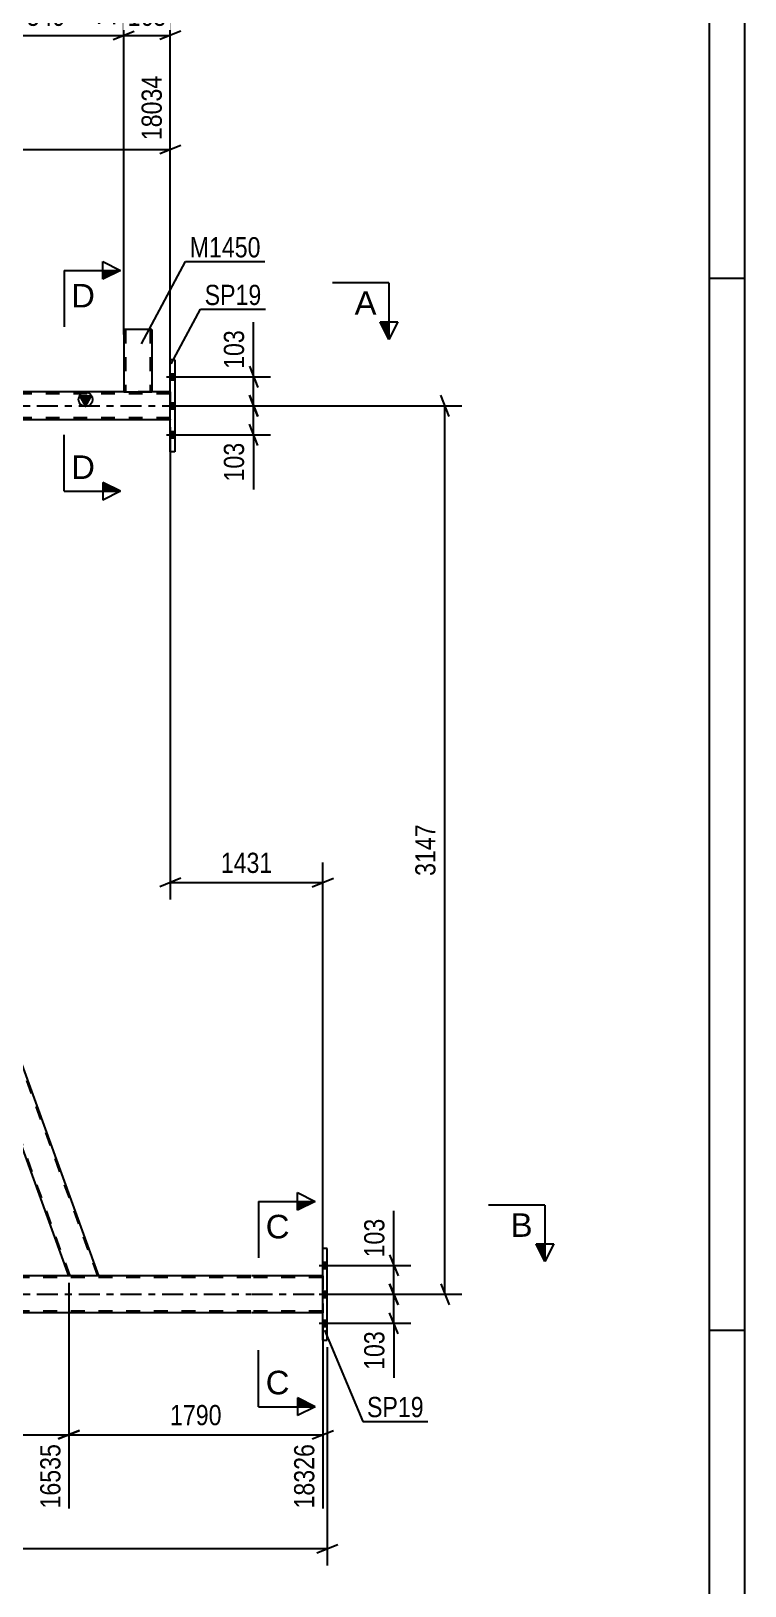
# Model space of a CAD drawing. Header units: millimetres. Extents: x 0 to 841, y 0 to 594.
# Drawn here: x 739.8 to 841, y 261.8 to 482.1 of the extents above; entities that cross this region are included whole.
import ezdxf

# ---------------------------------------------------------------- set-up
doc = ezdxf.new("R2010")
doc.units = ezdxf.units.MM
doc.linetypes.add('DXK_LINE_DOT2', pattern=[3.9198, 1.9599, -1.9599])
doc.linetypes.add('DXK_LINE_DOT3', pattern=[5.9187, 2.979, -0.9799, 0.9799, -0.9799])
doc.styles.add('Arial', font='ARIAL.TTF', dxfattribs={"height": 0.2})
doc.styles.add('Arial Narrow', font='ARIALN.TTF', dxfattribs={"height": 0.2})

# ---------------------------------------------------------------- blocks, each defined once
blk = doc.blocks.new('Unknown-103641004-1133')
at = {"color": 5, "linetype": 'Continuous'}
for p, q in [((841, 0), (841, 594)), ((836, 5), (836, 589)), ((841, 447), (836, 447)), ((841, 298), (836, 298))]:
    blk.add_line(p, q, dxfattribs=at)
blk = doc.blocks.new('Part-103641004-3452 - 3414')
at = {"color": 2, "linetype": 'Continuous'}
for p, q in [((752.94, 439.77), (752.94, 430.97)), ((756.94, 439.77), (752.94, 439.77)), ((756.94, 439.77), (756.94, 430.97)), ((752.94, 430.97), (756.94, 430.97))]:
    blk.add_line(p, q, dxfattribs=at)
at = {"color": 7, "linetype": 'DXK_LINE_DOT2'}
for p, q in [((753.18, 439.77), (753.18, 430.97)), ((756.63, 439.77), (756.64, 439.77)), ((756.64, 439.77), (756.68, 439.77)), ((756.68, 439.77), (756.7, 439.77)), ((756.7, 439.77), (756.7, 430.97)), ((756.68, 430.97), (756.64, 430.97)), ((756.68, 430.97), (756.64, 430.97)), ((756.7, 430.97), (756.68, 430.97)), ((756.68, 430.97), (756.7, 430.97))]:
    blk.add_line(p, q, dxfattribs=at)
blk = doc.blocks.new('Part-103641004-3745 - 3414')
at = {"color": 2, "linetype": 'Continuous'}
for p, q in [((781.8, 309.61), (781.16, 309.61)), ((781.16, 296.61), (781.16, 309.61)), ((781.8, 296.61), (781.8, 309.61)), ((781.16, 296.61), (781.8, 296.61))]:
    blk.add_line(p, q, dxfattribs=at)
blk = doc.blocks.new('Part-103641004-3703 - 3414')
at = {"color": 2, "linetype": 'Continuous'}
for p, q in [((760.18, 435.47), (759.54, 435.47)), ((759.54, 422.47), (759.54, 435.47)), ((760.18, 435.47), (760.18, 422.47)), ((760.18, 422.47), (759.54, 422.47))]:
    blk.add_line(p, q, dxfattribs=at)
blk = doc.blocks.new('Bolt-103641004-3639 - 3414')
at = {"linetype": 'Continuous'}
for points in [[(760.18, 432.63), (760.18, 433.51), (759.54, 433.51), (759.54, 432.63)], [(760.18, 432.63), (760.18, 433.51), (759.54, 433.51), (759.54, 432.63)], [(760.18, 432.63), (760.18, 433.51), (759.54, 433.51), (759.54, 432.63)], [(760.18, 428.53), (760.18, 429.41), (759.54, 429.41), (759.54, 428.53)], [(760.18, 428.53), (760.18, 429.41), (759.54, 429.41), (759.54, 428.53)], [(760.18, 424.43), (760.18, 425.31), (759.54, 425.31), (759.54, 424.43)], [(760.18, 424.43), (760.18, 425.31), (759.54, 425.31), (759.54, 424.43)], [(760.18, 424.43), (760.18, 425.31), (759.54, 425.31), (759.54, 424.43)]]:
    blk.add_hatch(color=1, dxfattribs=at).paths.add_polyline_path(points)
at = {"color": 1, "linetype": 'Continuous'}
for p, q in [((759.02, 433.07), (762.34, 433.07)), ((759.02, 433.07), (762.34, 433.07)), ((759.02, 433.07), (762.34, 433.07)), ((759.54, 433.51), (760.18, 433.51)), ((759.54, 433.51), (760.18, 433.51)), ((759.54, 433.51), (760.18, 433.51)), ((759.54, 432.63), (760.18, 432.63)), ((759.54, 432.63), (760.18, 432.63)), ((759.54, 432.63), (760.18, 432.63)), ((759.02, 428.97), (762.34, 428.97)), ((759.02, 428.97), (762.34, 428.97)), ((759.54, 429.41), (760.18, 429.41)), ((759.54, 429.41), (760.18, 429.41)), ((759.54, 428.53), (760.18, 428.53)), ((759.54, 428.53), (760.18, 428.53)), ((759.54, 425.31), (760.18, 425.31)), ((759.54, 425.31), (760.18, 425.31)), ((759.54, 425.31), (760.18, 425.31)), ((759.02, 424.87), (762.34, 424.87)), ((759.02, 424.87), (762.34, 424.87)), ((759.02, 424.87), (762.34, 424.87)), ((759.54, 424.43), (760.18, 424.43)), ((759.54, 424.43), (760.18, 424.43)), ((759.54, 424.43), (760.18, 424.43))]:
    blk.add_line(p, q, dxfattribs=at)
blk = doc.blocks.new('Part-103641004-3599 - 3414')
at = {"color": 7, "linetype": 'DXK_LINE_DOT2'}
for p, q in [((705.31, 426.97), (701.05, 426.97)), ((702.58, 422.77), (701.05, 426.97)), ((745.34, 305.75), (701.22, 426.97)), ((749.26, 305.75), (705.14, 426.97)), ((705.45, 426.57), (705.31, 426.97)), ((749.43, 305.75), (745.17, 305.75))]:
    blk.add_line(p, q, dxfattribs=at)
at = {"color": 2, "linetype": 'Continuous'}
for p, q in [((749.43, 305.75), (705.45, 426.57)), ((745.17, 305.75), (702.58, 422.77))]:
    blk.add_line(p, q, dxfattribs=at)
blk = doc.blocks.new('Bolt-103641004-3640 - 3414')
at = {"linetype": 'Continuous'}
for points in [[(781.8, 306.77), (781.8, 307.65), (781.16, 307.65), (781.16, 306.77)], [(781.8, 306.77), (781.8, 307.65), (781.16, 307.65), (781.16, 306.77)], [(781.8, 306.77), (781.8, 307.65), (781.16, 307.65), (781.16, 306.77)], [(781.8, 302.67), (781.8, 303.55), (781.16, 303.55), (781.16, 302.67)], [(781.8, 302.67), (781.8, 303.55), (781.16, 303.55), (781.16, 302.67)], [(781.8, 298.57), (781.8, 299.45), (781.16, 299.45), (781.16, 298.57)], [(781.8, 298.57), (781.8, 299.45), (781.16, 299.45), (781.16, 298.57)], [(781.8, 298.57), (781.8, 299.45), (781.16, 299.45), (781.16, 298.57)]]:
    blk.add_hatch(color=1, dxfattribs=at).paths.add_polyline_path(points)
at = {"color": 1, "linetype": 'Continuous'}
for p, q in [((780.64, 307.21), (783.96, 307.21)), ((780.64, 307.21), (783.96, 307.21)), ((780.64, 307.21), (783.96, 307.21)), ((781.16, 307.65), (781.8, 307.65)), ((781.16, 307.65), (781.8, 307.65)), ((781.16, 307.65), (781.8, 307.65)), ((781.16, 306.77), (781.8, 306.77)), ((781.16, 306.77), (781.8, 306.77)), ((781.16, 306.77), (781.8, 306.77)), ((780.64, 303.11), (783.96, 303.11)), ((780.64, 303.11), (783.96, 303.11)), ((781.16, 303.55), (781.8, 303.55)), ((781.16, 303.55), (781.8, 303.55)), ((781.16, 302.67), (781.8, 302.67)), ((781.16, 302.67), (781.8, 302.67)), ((780.64, 299.01), (783.96, 299.01)), ((780.64, 299.01), (783.96, 299.01)), ((780.64, 299.01), (783.96, 299.01)), ((781.16, 299.45), (781.8, 299.45)), ((781.16, 299.45), (781.8, 299.45)), ((781.16, 299.45), (781.8, 299.45)), ((781.16, 298.57), (781.8, 298.57)), ((781.16, 298.57), (781.8, 298.57)), ((781.16, 298.57), (781.8, 298.57))]:
    blk.add_line(p, q, dxfattribs=at)
blk = doc.blocks.new('Part-103641004-3791 - 3414')
at = {"color": 7, "linetype": 'DXK_LINE_DOT2'}
for p, q in [((770.94, 305.51), (95.51, 305.51)), ((781.16, 305.51), (771.04, 305.51)), ((781.16, 305.75), (781.16, 300.47)), ((770.94, 300.71), (95.51, 300.71)), ((781.16, 300.71), (771.04, 300.71))]:
    blk.add_line(p, q, dxfattribs=at)
at = {"color": 2, "linetype": 'Continuous'}
for p, q in [((770.94, 305.75), (670.78, 305.75)), ((781.16, 305.75), (771.04, 305.75)), ((770.94, 300.47), (670.78, 300.47)), ((781.16, 300.47), (771.04, 300.47))]:
    blk.add_line(p, q, dxfattribs=at)
at = {"color": 7, "linetype": 'DXK_LINE_DOT3'}
for p, q in [((95.51, 303.11), (770.94, 303.11)), ((771.04, 303.11), (781.16, 303.11))]:
    blk.add_line(p, q, dxfattribs=at)
blk = doc.blocks.new('Part-103641004-3870 - 3414')
at = {"linetype": 'Continuous'}
blk.add_hatch(color=2, dxfattribs=at).paths.add_polyline_path([(747.54, 428.97), (746.74, 430.37), (748.34, 430.37)])
at = {"color": 7, "linetype": 'DXK_LINE_DOT2'}
for p, q in [((759.54, 430.65), (95.51, 430.65)), ((756.94, 430.97), (752.94, 430.97)), ((759.54, 430.97), (759.54, 426.97)), ((759.54, 427.29), (95.51, 427.29))]:
    blk.add_line(p, q, dxfattribs=at)
at = {"color": 2, "linetype": 'Continuous'}
for p, q in [((752.94, 430.97), (734.96, 430.97)), ((747.54, 428.97), (746.74, 430.37)), ((746.74, 430.37), (748.34, 430.37)), ((748.34, 430.37), (747.54, 428.97)), ((759.54, 430.97), (756.94, 430.97)), ((759.54, 426.97), (708.55, 426.97))]:
    blk.add_line(p, q, dxfattribs=at)
at = {"color": 7, "linetype": 'DXK_LINE_DOT3'}
blk.add_line((95.51, 428.97), (759.54, 428.97), dxfattribs=at)
at = {"color": 2, "linetype": 'Continuous'}
blk.add_circle((747.54, 429.87), 1, dxfattribs=at)
blk = doc.blocks.new('StraightDimension-103641004-4379 - 3414')
at = {"color": 7, "linetype": 'Continuous'}
for p, q in [((730.96, 439.81), (730.96, 491.88)), ((752.94, 439.09), (752.94, 491.88)), ((732.46, 482.04), (729.46, 480.84)), ((730.96, 481.44), (752.94, 481.44)), ((751.44, 480.84), (754.44, 482.04))]:
    blk.add_line(p, q, dxfattribs=at)
at = {"color": 0, "linetype": 'Continuous'}
blk.add_wipeout([(752.34, 492.48), (748.14, 492.48), (748.14, 482.14), (752.34, 482.14)], dxfattribs=at)
at = {"color": 0}
blk.add_wipeout([(745.29, 482.19), (745.29, 486.39), (738.61, 486.39), (738.61, 482.19)], dxfattribs=at)
at = {"color": 3, "linetype": 'Continuous', "style": 'Arial Narrow'}
blk.add_text('17869', height=2.863, rotation=90.0002, dxfattribs=at).set_placement((751.74, 482.74))
at = {"color": 3, "style": 'Arial Narrow'}
blk.add_text('549', height=2.863, dxfattribs=at).set_placement((739.21, 482.79))
blk = doc.blocks.new('StraightDimension-103641004-5250 - 3414')
at = {"color": 7, "linetype": 'Continuous'}
for p, q in [((799.08, 427.47), (797.88, 430.47)), ((761.18, 428.97), (800.88, 428.97)), ((798.48, 303.11), (798.48, 428.97)), ((797.88, 304.61), (799.08, 301.61)), ((782.8, 303.11), (800.88, 303.11))]:
    blk.add_line(p, q, dxfattribs=at)
at = {"color": 0}
blk.add_wipeout([(797.73, 370.3), (793.53, 370.3), (793.53, 361.78), (797.73, 361.78)], dxfattribs=at)
at = {"color": 3, "style": 'Arial Narrow'}
blk.add_text('3147', height=2.863, rotation=90.0002, dxfattribs=at).set_placement((797.13, 362.38))
blk = doc.blocks.new('StraightDimension-103641004-4369 - 3414')
at = {"color": 7, "linetype": 'Continuous'}
for p, q in [((759.54, 431.97), (759.54, 496.38)), ((752.94, 439.09), (752.94, 491.88)), ((751.44, 480.84), (754.44, 482.04)), ((752.94, 481.44), (759.54, 481.44)), ((761.04, 482.04), (758.04, 480.84))]:
    blk.add_line(p, q, dxfattribs=at)
at = {"color": 0}
blk.add_wipeout([(759.58, 482.19), (759.58, 486.39), (752.9, 486.39), (752.9, 482.19)], dxfattribs=at)
at = {"color": 0, "linetype": 'Continuous'}
blk.add_wipeout([(758.94, 496.98), (754.74, 496.98), (754.74, 486.64), (758.94, 486.64)], dxfattribs=at)
at = {"color": 3, "linetype": 'Continuous', "style": 'Arial Narrow'}
blk.add_text('18034', height=2.863, rotation=90.0002, dxfattribs=at).set_placement((758.34, 487.24))
at = {"color": 3, "style": 'Arial Narrow'}
blk.add_text('165', height=2.863, dxfattribs=at).set_placement((753.5, 482.79))
blk = doc.blocks.new('StraightDimension-103641004-4288 - 3414')
at = {"color": 7, "linetype": 'Continuous'}
for p, q in [((770.75, 434.57), (771.95, 431.57)), ((761.72, 433.07), (773.75, 433.07)), ((771.35, 428.97), (771.35, 433.07)), ((771.95, 427.47), (770.75, 430.47)), ((761.72, 428.97), (773.75, 428.97))]:
    blk.add_line(p, q, dxfattribs=at)
at = {"color": 0}
blk.add_wipeout([(770.6, 440.28), (766.4, 440.28), (766.4, 433.6), (770.6, 433.6)], dxfattribs=at)
at = {"color": 7, "linetype": 'Continuous'}
blk.add_line((771.35, 433.07), (771.35, 440.8), dxfattribs=at)
blk.add_line((771.35, 433.07), (771.35, 440.8), dxfattribs=at)
at = {"color": 3, "style": 'Arial Narrow'}
blk.add_text('103', height=2.863, rotation=90.0002, dxfattribs=at).set_placement((770, 434.2))
blk = doc.blocks.new('StraightDimension-103641004-4918 - 3414')
at = {"color": 7, "linetype": 'Continuous'}
for p, q in [((759.54, 425.97), (759.54, 359.05)), ((781.16, 306.75), (781.16, 364.3)), ((761.04, 362.05), (758.04, 360.85)), ((759.54, 361.45), (781.16, 361.45)), ((779.66, 360.85), (782.66, 362.05))]:
    blk.add_line(p, q, dxfattribs=at)
at = {"color": 0}
blk.add_wipeout([(774.61, 362.2), (774.61, 366.4), (766.1, 366.4), (766.1, 362.2)], dxfattribs=at)
at = {"color": 3, "style": 'Arial Narrow'}
blk.add_text('1431', height=2.863, dxfattribs=at).set_placement((766.7, 362.8))
blk = doc.blocks.new('StraightDimension-103641004-4863 - 3414')
at = {"color": 7, "linetype": 'Continuous'}
for p, q in [((705.31, 427.97), (705.31, 480.24)), ((759.54, 431.97), (759.54, 475.74)), ((706.81, 465.9), (703.81, 464.7)), ((705.31, 465.3), (759.54, 465.3)), ((758.04, 464.7), (761.04, 465.9))]:
    blk.add_line(p, q, dxfattribs=at)
at = {"color": 0, "linetype": 'Continuous'}
blk.add_wipeout([(758.94, 476.34), (754.74, 476.34), (754.74, 466), (758.94, 466)], dxfattribs=at)
at = {"color": 0}
blk.add_wipeout([(736.68, 466.05), (736.68, 470.25), (728.17, 470.25), (728.17, 466.05)], dxfattribs=at)
at = {"color": 3, "linetype": 'Continuous', "style": 'Arial Narrow'}
blk.add_text('18034', height=2.863, rotation=90.0002, dxfattribs=at).set_placement((758.34, 466.6))
at = {"color": 3, "style": 'Arial Narrow'}
blk.add_text('1356', height=2.863, dxfattribs=at).set_placement((728.77, 466.65))
blk = doc.blocks.new('StraightDimension-103641004-4278 - 3414')
at = {"color": 7, "linetype": 'Continuous'}
for p, q in [((770.75, 430.47), (771.95, 427.47)), ((761.72, 428.97), (773.75, 428.97)), ((771.35, 424.87), (771.35, 428.97)), ((771.95, 423.37), (770.75, 426.37)), ((761.72, 424.87), (773.75, 424.87))]:
    blk.add_line(p, q, dxfattribs=at)
at = {"color": 0}
blk.add_wipeout([(770.6, 424.35), (766.4, 424.35), (766.4, 417.66), (770.6, 417.66)], dxfattribs=at)
at = {"color": 7, "linetype": 'Continuous'}
blk.add_line((771.35, 424.87), (771.35, 417.14), dxfattribs=at)
blk.add_line((771.35, 424.87), (771.35, 417.14), dxfattribs=at)
at = {"color": 3, "style": 'Arial Narrow'}
blk.add_text('103', height=2.863, rotation=90.0002, dxfattribs=at).set_placement((770, 418.26))
blk = doc.blocks.new('StraightDimension-103641004-4299 - 3414')
at = {"color": 7, "linetype": 'Continuous'}
for p, q in [((790.64, 304.61), (791.84, 301.61)), ((782.8, 303.11), (793.64, 303.11)), ((791.24, 299.01), (791.24, 303.11)), ((791.84, 297.51), (790.64, 300.51)), ((782.8, 299.01), (793.64, 299.01))]:
    blk.add_line(p, q, dxfattribs=at)
at = {"color": 0}
blk.add_wipeout([(790.49, 298.49), (786.29, 298.49), (786.29, 291.8), (790.49, 291.8)], dxfattribs=at)
at = {"color": 7, "linetype": 'Continuous'}
blk.add_line((791.24, 299.01), (791.24, 291.28), dxfattribs=at)
blk.add_line((791.24, 299.01), (791.24, 291.28), dxfattribs=at)
at = {"color": 3, "style": 'Arial Narrow'}
blk.add_text('103', height=2.863, rotation=90.0002, dxfattribs=at).set_placement((789.89, 292.4))
blk = doc.blocks.new('StraightDimension-103641004-4307 - 3414')
at = {"color": 7, "linetype": 'Continuous'}
for p, q in [((790.64, 308.71), (791.84, 305.71)), ((782.8, 307.21), (793.64, 307.21)), ((791.24, 303.11), (791.24, 307.21)), ((791.84, 301.61), (790.64, 304.61)), ((782.8, 303.11), (793.64, 303.11))]:
    blk.add_line(p, q, dxfattribs=at)
at = {"color": 0}
blk.add_wipeout([(790.49, 314.42), (786.29, 314.42), (786.29, 307.74), (790.49, 307.74)], dxfattribs=at)
at = {"color": 7, "linetype": 'Continuous'}
blk.add_line((791.24, 307.21), (791.24, 314.94), dxfattribs=at)
blk.add_line((791.24, 307.21), (791.24, 314.94), dxfattribs=at)
at = {"color": 3, "style": 'Arial Narrow'}
blk.add_text('103', height=2.863, rotation=90.0002, dxfattribs=at).set_placement((789.89, 308.34))
blk = doc.blocks.new('StraightDimension-103641004-4971 - 3414')
at = {"color": 7, "linetype": 'Continuous'}
for p, q in [((745.17, 304.75), (745.17, 272.77)), ((781.16, 299.47), (781.16, 272.77)), ((746.67, 283.82), (743.67, 282.62)), ((745.17, 283.22), (781.16, 283.22)), ((779.66, 282.62), (782.66, 283.82))]:
    blk.add_line(p, q, dxfattribs=at)
at = {"color": 0}
blk.add_wipeout([(767.42, 283.97), (767.42, 288.17), (758.91, 288.17), (758.91, 283.97)], dxfattribs=at)
at = {"color": 0, "linetype": 'Continuous'}
blk.add_wipeout([(780.56, 282.52), (776.36, 282.52), (776.36, 272.17), (780.56, 272.17)], dxfattribs=at)
at = {"color": 3, "style": 'Arial Narrow'}
blk.add_text('1790', height=2.863, dxfattribs=at).set_placement((759.51, 284.57))
at = {"color": 3, "linetype": 'Continuous', "style": 'Arial Narrow'}
blk.add_text('18326', height=2.863, rotation=90.0002, dxfattribs=at).set_placement((779.96, 272.77))
blk = doc.blocks.new('StraightDimension-103641004-4983 - 3414')
at = {"color": 7, "linetype": 'Continuous'}
for p, q in [((666.14, 304.75), (666.14, 272.77)), ((745.17, 304.75), (745.17, 272.77)), ((667.64, 283.82), (664.64, 282.62)), ((666.14, 283.22), (745.17, 283.22)), ((743.67, 282.62), (746.67, 283.82))]:
    blk.add_line(p, q, dxfattribs=at)
at = {"color": 0}
blk.add_wipeout([(709.91, 283.97), (709.91, 288.17), (701.4, 288.17), (701.4, 283.97)], dxfattribs=at)
at = {"color": 0, "linetype": 'Continuous'}
blk.add_wipeout([(744.57, 282.52), (740.37, 282.52), (740.37, 272.17), (744.57, 272.17)], dxfattribs=at)
at = {"color": 3, "style": 'Arial Narrow'}
blk.add_text('1976', height=2.863, dxfattribs=at).set_placement((702, 284.57))
at = {"color": 3, "linetype": 'Continuous', "style": 'Arial Narrow'}
blk.add_text('16535', height=2.863, rotation=90.0002, dxfattribs=at).set_placement((743.97, 272.77))
blk = doc.blocks.new('StraightDimension-103641004-19127 - 3414')
at = {"color": 7, "linetype": 'Continuous'}
for p, q in [((781.8, 295.61), (781.8, 264.69)), ((43.78, 267.09), (781.8, 267.09)), ((780.3, 266.49), (783.3, 267.69))]:
    blk.add_line(p, q, dxfattribs=at)
blk = doc.blocks.new('Mark-103641004-3448 - 3414')
at = {"color": 0}
blk.add_wipeout([(772.35, 450), (772.35, 453), (762.3, 453), (762.3, 450)], dxfattribs=at)
blk.add_wipeout([(772.35, 450), (772.35, 453), (762.3, 453), (762.3, 450)], dxfattribs=at)
at = {"color": 30, "linetype": 'Continuous'}
for p, q in [((755.47, 437.74), (761.7, 449.4)), ((761.7, 449.4), (772.95, 449.4))]:
    blk.add_line(p, q, dxfattribs=at)
at = {"color": 3, "style": 'Arial Narrow'}
blk.add_text('M1450', height=2.863, dxfattribs=at).set_placement((762.3, 450))
blk = doc.blocks.new('SectionMark-103641004-5265 - 3414')
at = {"linetype": 'Continuous'}
for points in [[(777.57, 315.03), (777.57, 316.28), (780.07, 316.28)], [(777.57, 287.19), (777.57, 288.44), (780.07, 287.19)]]:
    blk.add_hatch(color=6, dxfattribs=at).paths.add_polyline_path(points)
at = {"color": 6, "linetype": 'Continuous'}
for p, q in [((777.57, 315.03), (777.57, 317.53)), ((777.57, 317.53), (780.07, 316.28)), ((772.07, 316.28), (780.07, 316.28)), ((780.07, 316.28), (777.57, 315.03)), ((772.07, 287.19), (780.07, 287.19)), ((780.07, 287.19), (777.57, 288.44)), ((777.57, 288.44), (777.57, 285.94)), ((780.07, 287.19), (777.57, 285.94))]:
    blk.add_line(p, q, dxfattribs=at)
at = {"color": 0, "linetype": 'Continuous'}
for points in [[(776.44, 311.03), (776.44, 314.53), (773.07, 314.53), (773.07, 311.03)], [(776.44, 288.94), (776.44, 292.44), (773.07, 292.44), (773.07, 288.94)]]:
    blk.add_wipeout(points, dxfattribs=at)
at = {"color": 6, "linetype": 'Continuous'}
for p, q in [((772.07, 316.28), (772.07, 308.28)), ((772.07, 287.19), (772.07, 295.19))]:
    blk.add_line(p, q, dxfattribs=at)
at = {"color": 3, "linetype": 'Continuous', "style": 'Arial'}
for p in [(773.07, 311.03), (773.07, 288.94)]:
    blk.add_text('C', height=3.34, dxfattribs=at).set_placement(p)
blk = doc.blocks.new('Mark-103641004-3699 - 3414')
at = {"color": 0}
blk.add_wipeout([(772.46, 443.25), (772.46, 446.25), (764.42, 446.25), (764.42, 443.25)], dxfattribs=at)
blk.add_wipeout([(772.46, 443.25), (772.46, 446.25), (764.42, 446.25), (764.42, 443.25)], dxfattribs=at)
at = {"color": 30, "linetype": 'Continuous'}
for p, q in [((759.66, 434.94), (763.82, 442.65)), ((763.82, 442.65), (773.06, 442.65))]:
    blk.add_line(p, q, dxfattribs=at)
at = {"color": 3, "style": 'Arial Narrow'}
blk.add_text('SP19', height=2.863, dxfattribs=at).set_placement((764.42, 443.25))
blk = doc.blocks.new('SectionMark-103641004-5261 - 3414')
at = {"linetype": 'Continuous'}
for points in [[(749.99, 446.9), (749.99, 448.15), (752.49, 448.15)], [(749.99, 416.86), (749.99, 418.11), (752.49, 416.86)]]:
    blk.add_hatch(color=6, dxfattribs=at).paths.add_polyline_path(points)
at = {"color": 6, "linetype": 'Continuous'}
for p, q in [((749.99, 446.9), (749.99, 449.4)), ((749.99, 449.4), (752.49, 448.15)), ((744.49, 448.15), (752.49, 448.15)), ((752.49, 448.15), (749.99, 446.9)), ((744.49, 416.86), (752.49, 416.86)), ((752.49, 416.86), (749.99, 418.11)), ((749.99, 418.11), (749.99, 415.61)), ((752.49, 416.86), (749.99, 415.61))]:
    blk.add_line(p, q, dxfattribs=at)
at = {"color": 0, "linetype": 'Continuous'}
for points in [[(748.86, 442.9), (748.86, 446.4), (745.49, 446.4), (745.49, 442.9)], [(748.86, 418.61), (748.86, 422.11), (745.49, 422.11), (745.49, 418.61)]]:
    blk.add_wipeout(points, dxfattribs=at)
at = {"color": 6, "linetype": 'Continuous'}
for p, q in [((744.49, 448.15), (744.49, 440.15)), ((744.49, 416.86), (744.49, 424.86))]:
    blk.add_line(p, q, dxfattribs=at)
at = {"color": 3, "linetype": 'Continuous', "style": 'Arial'}
for p in [(745.49, 442.9), (745.49, 418.61)]:
    blk.add_text('D', height=3.34, dxfattribs=at).set_placement(p)
blk = doc.blocks.new('Mark-103641004-3741 - 3414')
at = {"color": 0}
blk.add_wipeout([(795.47, 285.71), (795.47, 288.71), (787.43, 288.71), (787.43, 285.71)], dxfattribs=at)
blk.add_wipeout([(795.47, 285.71), (795.47, 288.71), (787.43, 288.71), (787.43, 285.71)], dxfattribs=at)
at = {"color": 30, "linetype": 'Continuous'}
for p, q in [((781.41, 298.02), (786.83, 285.11)), ((786.83, 285.11), (796.07, 285.11))]:
    blk.add_line(p, q, dxfattribs=at)
at = {"color": 3, "style": 'Arial Narrow'}
blk.add_text('SP19', height=2.863, dxfattribs=at).set_placement((787.43, 285.71))
blk = doc.blocks.new('SectionMark-103641004-5263 - 3414')
at = {"color": 6, "linetype": 'Continuous'}
for p in [(790.53, 446.37), (791.78, 440.87)]:
    blk.add_line(p, (790.53, 438.37), dxfattribs=at)
at = {"color": 0, "linetype": 'Continuous'}
blk.add_wipeout([(788.78, 441.87), (788.78, 445.37), (785.67, 445.37), (785.67, 441.87)], dxfattribs=at)
at = {"linetype": 'Continuous'}
blk.add_hatch(color=6, dxfattribs=at).paths.add_polyline_path([(789.28, 440.87), (790.53, 440.87), (790.53, 438.37)])
at = {"color": 6, "linetype": 'Continuous'}
for p, q in [((790.53, 446.37), (782.53, 446.37)), ((789.28, 440.87), (791.78, 440.87)), ((790.53, 438.37), (789.28, 440.87))]:
    blk.add_line(p, q, dxfattribs=at)
at = {"color": 3, "linetype": 'Continuous', "style": 'Arial'}
blk.add_text('A', height=3.34, dxfattribs=at).set_placement((785.67, 441.87))
blk = doc.blocks.new('SectionMark-103641004-5269 - 3414')
at = {"color": 6, "linetype": 'Continuous'}
for p in [(812.65, 315.75), (813.9, 310.25)]:
    blk.add_line(p, (812.65, 307.75), dxfattribs=at)
at = {"color": 0, "linetype": 'Continuous'}
blk.add_wipeout([(810.9, 311.25), (810.9, 314.75), (807.79, 314.75), (807.79, 311.25)], dxfattribs=at)
at = {"linetype": 'Continuous'}
blk.add_hatch(color=6, dxfattribs=at).paths.add_polyline_path([(811.4, 310.25), (812.65, 310.25), (812.65, 307.75)])
at = {"color": 6, "linetype": 'Continuous'}
for p, q in [((812.65, 315.75), (804.65, 315.75)), ((811.4, 310.25), (813.9, 310.25)), ((812.65, 307.75), (811.4, 310.25))]:
    blk.add_line(p, q, dxfattribs=at)
at = {"color": 3, "linetype": 'Continuous', "style": 'Arial'}
blk.add_text('B', height=3.34, dxfattribs=at).set_placement((807.79, 311.25))

msp = doc.modelspace()

# ---------------------------------------------------------------- block references
for name in ['Unknown-103641004-1133', 'Part-103641004-3452 - 3414', 'Part-103641004-3703 - 3414', 'Bolt-103641004-3639 - 3414', 'Part-103641004-3870 - 3414', 'Part-103641004-3599 - 3414', 'Part-103641004-3745 - 3414', 'Bolt-103641004-3640 - 3414', 'Part-103641004-3791 - 3414']:
    msp.add_blockref(name, (0, 0))

# ---------------------------------------------------------------- next in the draw order: block references
for name in ['StraightDimension-103641004-4379 - 3414', 'StraightDimension-103641004-5250 - 3414']:
    msp.add_blockref(name, (0, 0))

# ---------------------------------------------------------------- next in the draw order: block references
for name in ['StraightDimension-103641004-4369 - 3414', 'StraightDimension-103641004-4918 - 3414', 'StraightDimension-103641004-4299 - 3414']:
    msp.add_blockref(name, (0, 0))

# ---------------------------------------------------------------- next in the draw order: block references
for name in ['StraightDimension-103641004-4288 - 3414', 'StraightDimension-103641004-4307 - 3414']:
    msp.add_blockref(name, (0, 0))

# ---------------------------------------------------------------- next in the draw order: block references
for name in ['StraightDimension-103641004-4863 - 3414', 'StraightDimension-103641004-4971 - 3414']:
    msp.add_blockref(name, (0, 0))

# ---------------------------------------------------------------- next in the draw order: block references
for name in ['Mark-103641004-3448 - 3414', 'StraightDimension-103641004-4278 - 3414', 'StraightDimension-103641004-4983 - 3414']:
    msp.add_blockref(name, (0, 0))

# ---------------------------------------------------------------- next in the draw order: block references
for name in ['Mark-103641004-3699 - 3414', 'StraightDimension-103641004-19127 - 3414']:
    msp.add_blockref(name, (0, 0))

# ---------------------------------------------------------------- next in the draw order: block references
for name in ['SectionMark-103641004-5261 - 3414', 'SectionMark-103641004-5265 - 3414', 'Mark-103641004-3741 - 3414']:
    msp.add_blockref(name, (0, 0))

# ---------------------------------------------------------------- next in the draw order: block references
for name in ['SectionMark-103641004-5263 - 3414', 'SectionMark-103641004-5269 - 3414']:
    msp.add_blockref(name, (0, 0))

doc.saveas('drawing.dxf')
